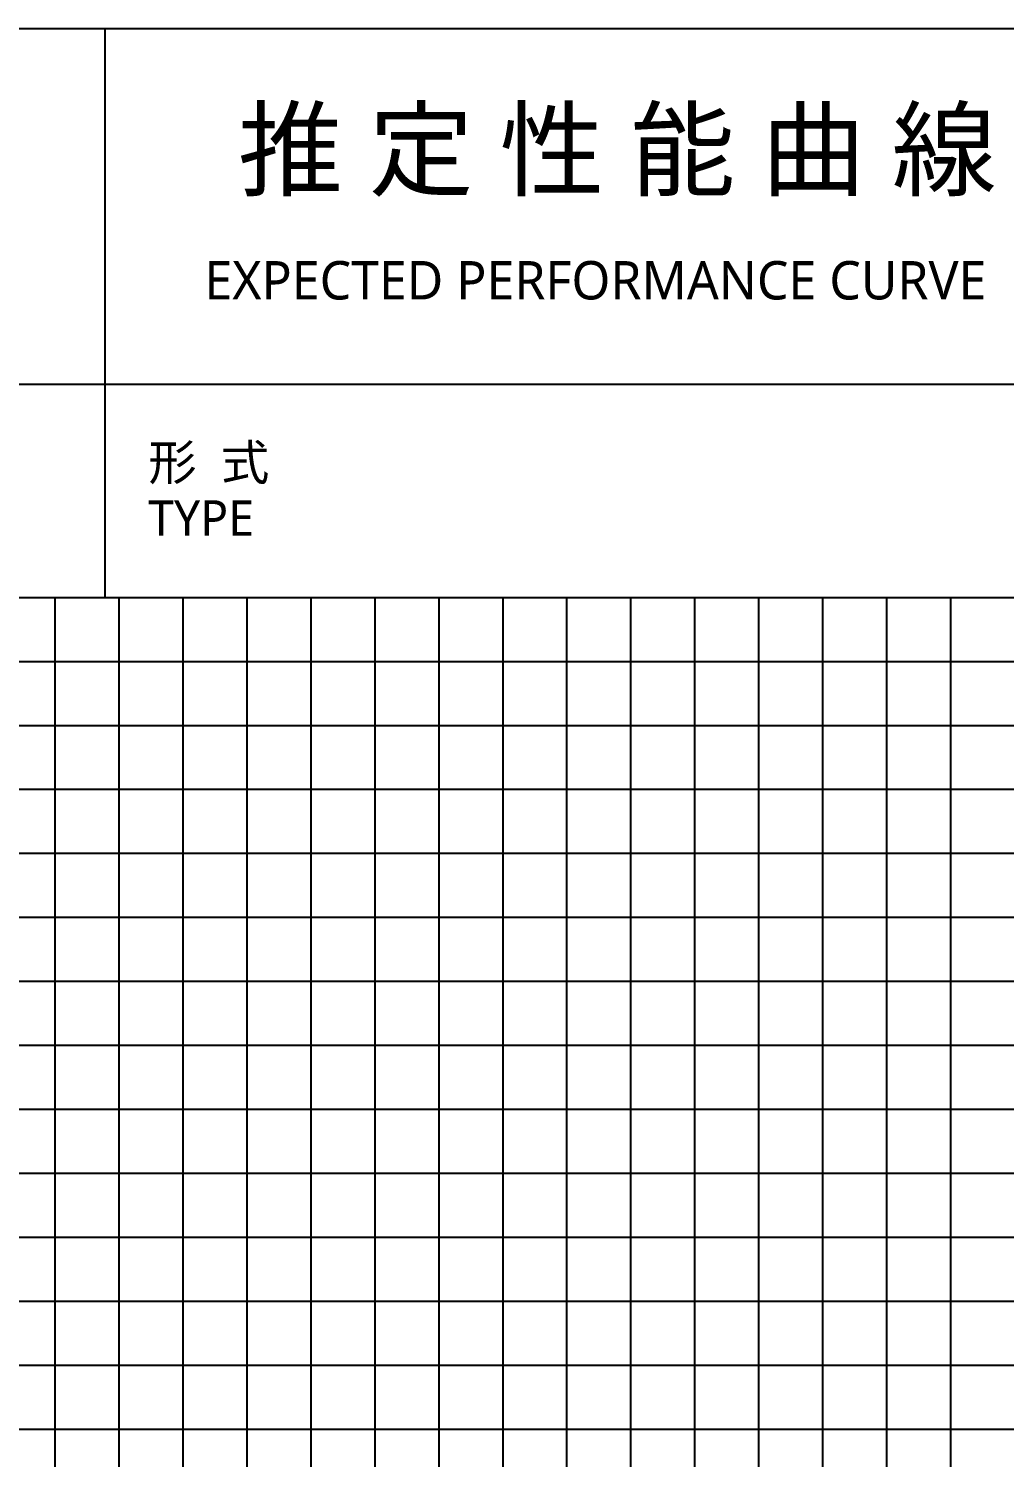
# Model space of a CAD drawing. Extents: x -58 to 229, y -23 to 183.
# Drawn here: x 20.6 to 89.3, y 74.5 to 175 of the extents above; entities that cross this region are included whole.
import ezdxf

# ---------------------------------------------------------------- set-up
doc = ezdxf.new("R2010")
doc.units = 0
doc.header["$LTSCALE"] = 0.25
doc.styles.add('한글', font='malgun.ttf')

msp = doc.modelspace()

# ---------------------------------------------------------------- linework, layer by layer
at = {"color": 7, "linetype": 'Continuous'}
msp.add_line((-48, 175), (219, 175), dxfattribs=at)
at = {"color": 4, "linetype": 'Continuous'}
for p, q in [((26, 175), (26, 135)), ((-48, 150), (219, 150)), ((-48, 135), (219, 135)), ((27, 0), (27, 135)), ((36, 0), (36, 135)), ((45, 0), (45, 135)), ((54, 0), (54, 135)), ((63, 0), (63, 135)), ((72, 0), (72, 135)), ((81, 0), (81, 135)), ((0, 126), (159, 126)), ((0, 117), (159, 117)), ((0, 108), (159, 108)), ((0, 99), (159, 99)), ((0, 90), (159, 90)), ((0, 81), (159, 81))]:
    msp.add_line(p, q, dxfattribs=at)
at = {"color": 5, "linetype": 'Continuous'}
for p, q in [((22.5, 0), (22.5, 135)), ((31.5, 0), (31.5, 135)), ((40.5, 0), (40.5, 135)), ((49.5, 0), (49.5, 135)), ((58.5, 0), (58.5, 135)), ((67.5, 0), (67.5, 135)), ((76.5, 0), (76.5, 135)), ((85.5, 0), (85.5, 135)), ((0, 130.5), (159, 130.5)), ((0, 121.5), (159, 121.5)), ((0, 112.5), (159, 112.5)), ((0, 103.5), (159, 103.5)), ((0, 94.5), (159, 94.5)), ((0, 85.5), (159, 85.5)), ((0, 76.5), (159, 76.5))]:
    msp.add_line(p, q, dxfattribs=at)

# ---------------------------------------------------------------- texts
at = {"color": 2, "linetype": 'Continuous', "style": '한글'}
for s, height, p in [('推 定 性 能 曲 線', 5.4, (35.37, 163.79)), ('EXPECTED PERFORMANCE CURVE', 2.7, (33, 155.95)), ('形  式', 2.5, (29.05, 143.24)), ('TYPE', 2.5, (29.05, 139.33))]:
    msp.add_text(s, height=height, dxfattribs=at).set_placement(p)

doc.saveas('drawing.dxf')
